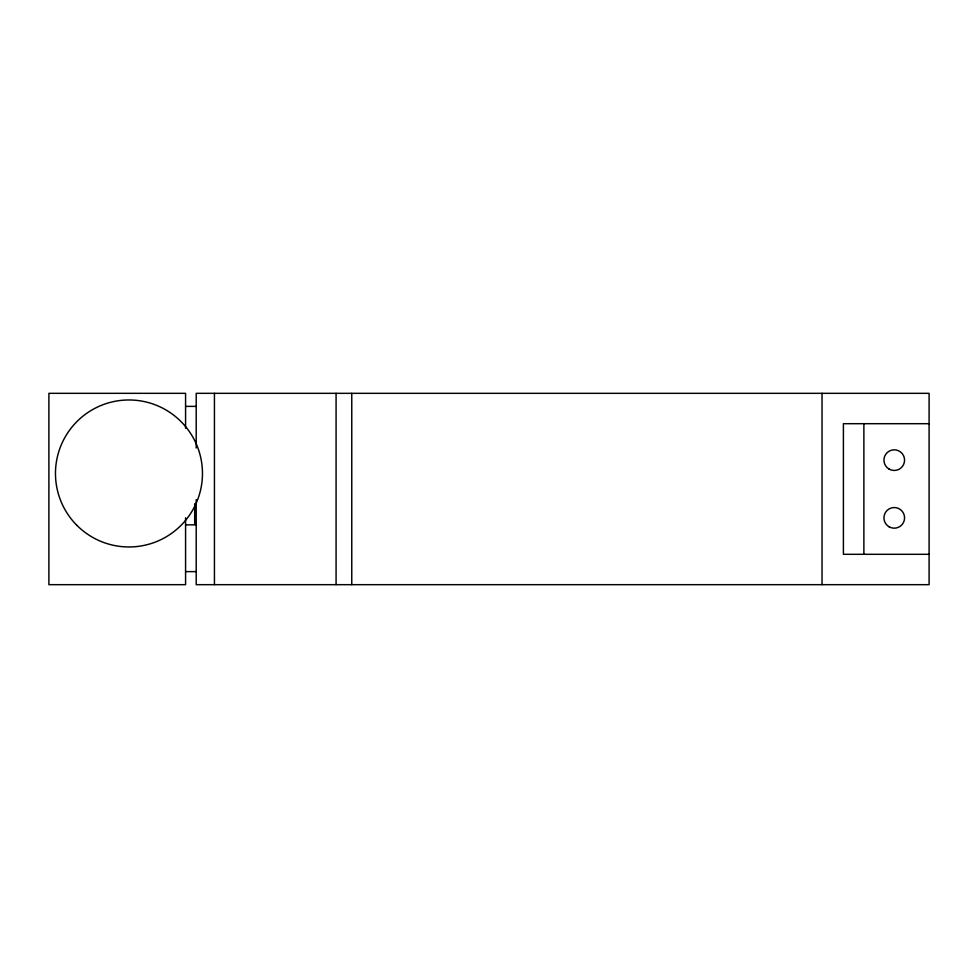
<?xml version="1.0" encoding="UTF-8"?>
<svg xmlns="http://www.w3.org/2000/svg" width="978" height="978" viewBox="0 0 978 978"><rect width="100%" height="100%" fill="white"/><g stroke="black" fill="none" stroke-linecap="round" stroke-linejoin="round"><path stroke-width="1.47" d="M185.576 406.383L196.211 406.383M929.1 423.694L843.403 423.694L843.403 554.306L929.1 554.306M185.576 524.844L196.211 524.844M185.576 571.617L196.211 571.617M863.88 423.694L863.88 554.306M822.033 393.327L822.033 584.673M351.762 393.327L351.762 584.673M336.077 393.327L336.077 584.673M214.439 393.327L214.439 584.673M196.211 447.997L196.211 393.327L929.1 393.327L929.1 584.673L196.211 584.673L196.211 499.636M194.695 503.743L194.695 524.245M185.576 428.254L185.576 393.327L48.9 393.327L48.9 584.673L185.576 584.673L185.576 517.778M889.088 526.8A10.33 10.33 0 0 0 904.577 517.851A10.33 10.33 0 0 0 889.088 508.915A10.33 10.33 0 0 0 889.088 526.8M889.088 469.085A10.33 10.33 0 0 0 904.577 460.149A10.33 10.33 0 0 0 889.088 451.2A10.33 10.33 0 0 0 889.088 469.085M76.993 525.443A73.509 73.509 0 0 0 199.964 492.496A73.509 73.509 0 0 0 109.939 402.471A73.509 73.509 0 0 0 76.993 525.443"/></g></svg>
